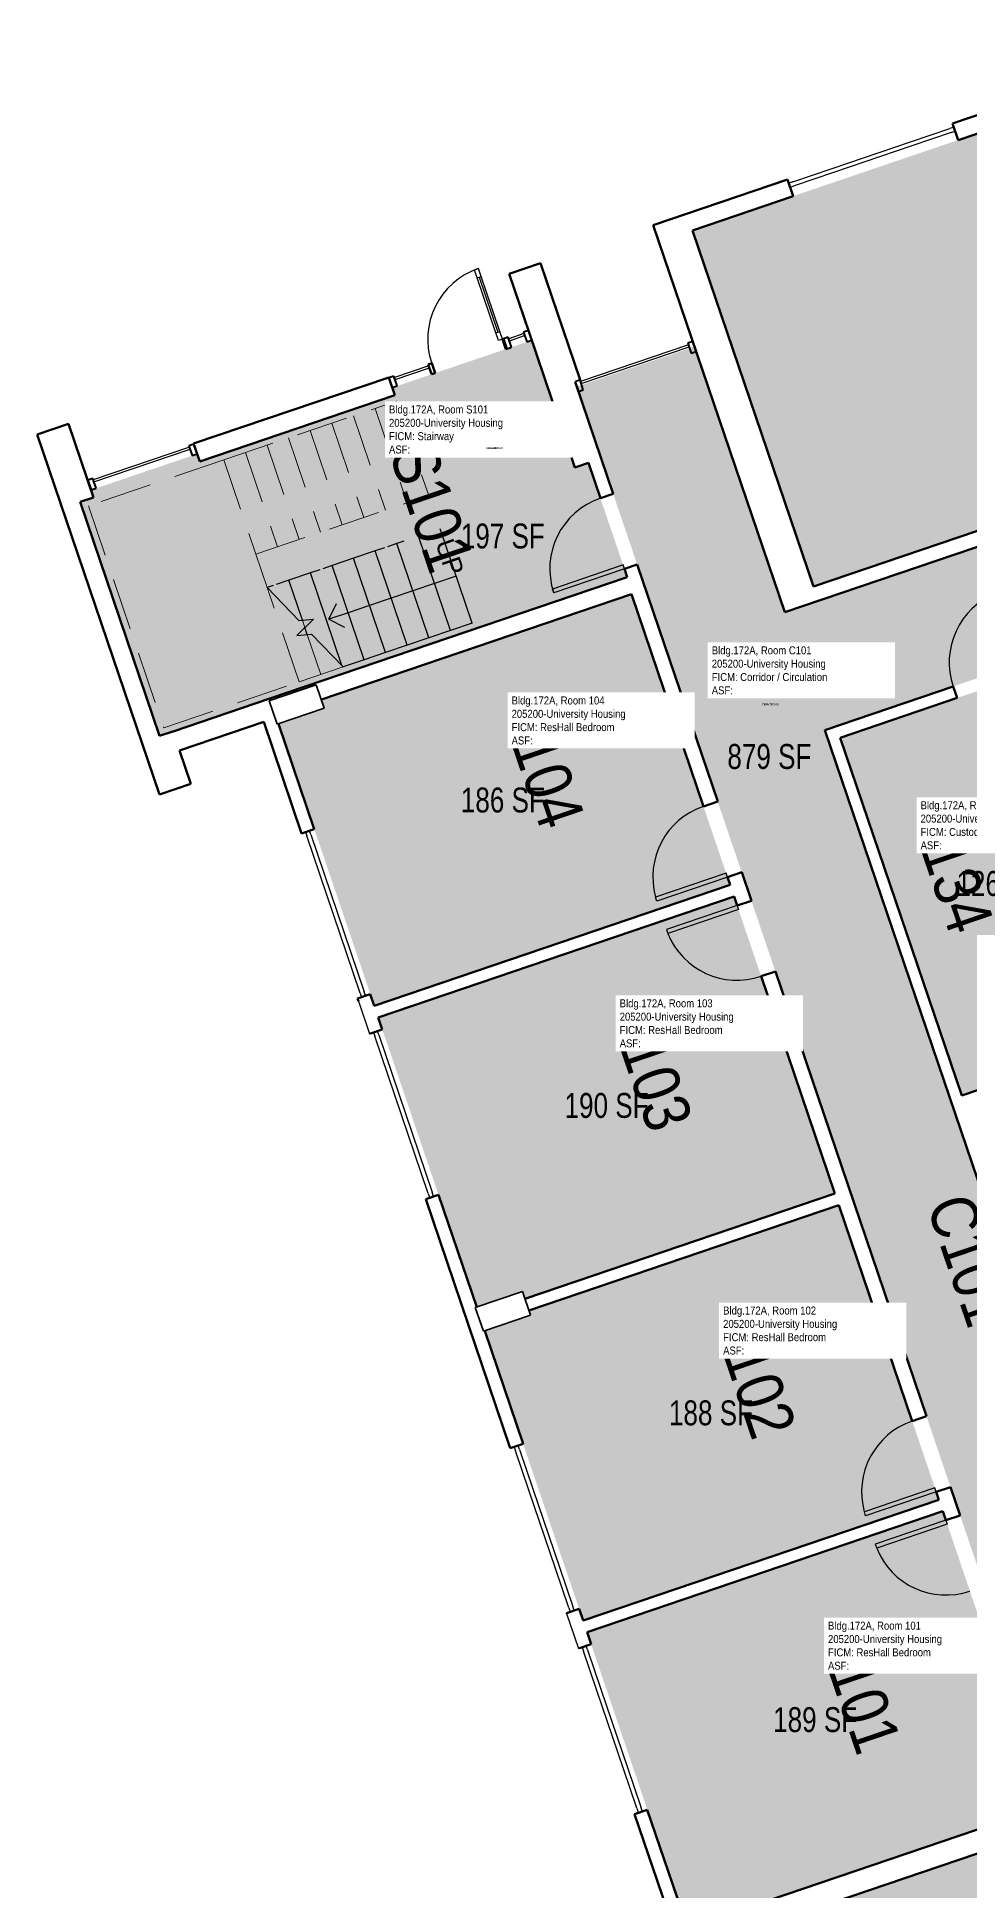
# Model space of a CAD drawing. Header units: inches. Extents: x 69231989 to 69233836, y 27661192 to 27663761.
# Drawn here: x 69231989 to 69232439, y 27662772 to 27663666 of the extents above; entities that cross this region are included whole.
import ezdxf
from ezdxf.enums import TextEntityAlignment as Align

# ---------------------------------------------------------------- set-up
doc = ezdxf.new("R2010")
doc.units = ezdxf.units.IN
doc.header["$LTSCALE"] = 100
doc.header["$MEASUREMENT"] = 0
doc.linetypes.add('DASHED2', pattern=[0.375, 0.25, -0.125])
for name, color, linetype in [('A-COLS', 5, 'CONTINUOUS'), ('A-DOOR', 2, 'CONTINUOUS'), ('A-FLOR', 3, 'CONTINUOUS'), ('A-GLAZ', 1, 'CONTINUOUS'), ('A-IDEN-RNUM', 7, 'CONTINUOUS'), ('A-IDEN-SNUM', 4, 'CONTINUOUS'), ('A-IDEN-VNUM', 4, 'CONTINUOUS'), ('A-WALL', 5, 'CONTINUOUS'), ('AREA-TEXT', 3, 'CONTINUOUS'), ('Rooms-Category-Color', 7, 'CONTINUOUS'), ('Rooms-College-Color', 7, 'CONTINUOUS'), ('Rooms-Department-Color', 7, 'CONTINUOUS'), ('Rooms-Division-Color', 7, 'CONTINUOUS'), ('Rooms-Information', 7, 'CONTINUOUS')]:
    doc.layers.add(name, color=color, linetype=linetype)
doc.styles.add('Arial', font='arial.ttf')
doc.styles.add('CP_AREA', font='arial.ttf', dxfattribs={"height": 15})
doc.styles.add('CP_ROOMSNUMBER', font='arial.ttf', dxfattribs={"height": 1})
doc.styles.add('CP_ROOMVNUMBER', font='arial.ttf', dxfattribs={"width": 0.85, "height": 0.075})

msp = doc.modelspace()

# ---------------------------------------------------------------- hatches: boundary and pattern name
at = {"layer": 'Rooms-Category-Color', "true_color": 0x728ef3}
for points in [[(69232363.13, 27663401.07), (69232637.43, 27663494.25), (69232579.09, 27663665.99), (69232304.79, 27663572.81)], [(69232275.4, 27663397.41), (69232125.91, 27663346.63), (69232127.34, 27663342.43), (69232105.27, 27663334.93), (69232151.44, 27663199), (69232323, 27663257.27)], [(69232153.33, 27663193.43), (69232200.8, 27663053.71), (69232222.87, 27663061.21), (69232224.06, 27663057.72), (69232373.54, 27663108.5), (69232324.89, 27663251.71)], [(69232375.43, 27663102.94), (69232225.95, 27663052.16), (69232226.73, 27663049.85), (69232204.66, 27663042.35), (69232252.12, 27662902.63), (69232423.68, 27662960.91)], [(69232324.53, 27662761.94), (69232474.02, 27662812.72), (69232459.18, 27662856.39), (69232458.22, 27662859.23), (69232425.57, 27662955.35), (69232254.01, 27662897.07), (69232301.47, 27662757.34), (69232323.55, 27662764.84)], [(69232498.87, 27662458.78), (69232496.94, 27662464.47), (69232499.31, 27662465.27), (69232577.13, 27662491.71), (69232565.09, 27662527.15), (69232639.65, 27662552.48), (69232609.41, 27662641.49), (69232722.33, 27662679.84), (69232765.42, 27662556.12), (69232765.55, 27662555.71), (69232828.05, 27662576.94), (69232827.87, 27662577.48), (69232798.84, 27662662.93), (69232797.65, 27662666.42), (69232786.39, 27662699.56), (69232757.28, 27662689.67), (69232693.99, 27662875.97), (69232614.99, 27662849.13), (69232614.64, 27662849.01), (69232564.75, 27662832.06), (69232543.68, 27662824.9), (69232541.19, 27662824.06), (69232540.35, 27662826.54), (69232536.71, 27662837.25), (69232529.29, 27662859.09), (69232528.45, 27662861.58), (69232523.81, 27662875.24), (69232471.14, 27662857.35), (69232488.52, 27662806.17), (69232328.03, 27662751.65), (69232303.24, 27662743.22), (69232410.1, 27662428.63)]]:
    msp.add_hatch(color=171, dxfattribs=at).paths.add_polyline_path(points)
at = {"layer": 'Rooms-Category-Color', "true_color": 0xadadad}
for points in [[(69232669.1, 27663640.2), (69232612.35, 27663620.92), (69232655.85, 27663492.86), (69232641.95, 27663488.13), (69232363.28, 27663393.47), (69232349.37, 27663388.74), (69232305.86, 27663516.8), (69232251.6, 27663498.37), (69232249.05, 27663497.5), (69232258.02, 27663471.11), (69232260.83, 27663462.83), (69232280.9, 27663403.77), (69232282.26, 27663399.74), (69232282.28, 27663399.68), (69232330.81, 27663256.83), (69232381.35, 27663108.05), (69232431.49, 27662960.46), (69232465.1, 27662861.51), (69232521.92, 27662880.8), (69232520.18, 27662885.93), (69232498.36, 27662950.16), (69232497.34, 27662953.15), (69232429.13, 27663153.94), (69232368.67, 27663331.93), (69232471.64, 27663366.91), (69232571.77, 27663400.92), (69232675.09, 27663436.02), (69232713.5, 27663322.96), (69232735.56, 27663258.04), (69232804.25, 27663055.82), (69232814.3, 27663026.24), (69232834.69, 27662966.21), (69232834.87, 27662965.67), (69232835.72, 27662963.19), (69232843.14, 27662941.35), (69232846.21, 27662932.3), (69232847.26, 27662929.22), (69232909.52, 27662745.94), (69232909.54, 27662745.88), (69232910.38, 27662743.4), (69232914.51, 27662731.25), (69232923.35, 27662705.23), (69232924.51, 27662701.79), (69232924.54, 27662701.73), (69232951.21, 27662623.2), (69232956.18, 27662608.59), (69232969.21, 27662613.01), (69233002.02, 27662624.16), (69233012.99, 27662627.89), (69233010.5, 27662635.23), (69233034.52, 27662643.39), (69232999.26, 27662747.19), (69232975.23, 27662739.03), (69232952.18, 27662806.9), (69232902.04, 27662954.49), (69232859.22, 27663080.54), (69232801.14, 27663251.51), (69232758.74, 27663376.32), (69232700.42, 27663548), (69232680.62, 27663606.3)], [(69232254.68, 27663460.74), (69232248.17, 27663458.52), (69232245.36, 27663466.81), (69232227.34, 27663519.83), (69232160.12, 27663496.99), (69232161.36, 27663493.32), (69232067.27, 27663461.36), (69232066.02, 27663465.03), (69232014.83, 27663447.64), (69232016.04, 27663444.09), (69232009.53, 27663441.88), (69232047.85, 27663329.08), (69232098.03, 27663346.13), (69232098.03, 27663346.13), (69232123.18, 27663354.68), (69232272.61, 27663405.44), (69232273.38, 27663405.7)], [(69232470.1, 27663360.18), (69232376.12, 27663328.26), (69232434.71, 27663155.77), (69232528.69, 27663187.7)]]:
    msp.add_hatch(color=253, dxfattribs=at).paths.add_polyline_path(points)
at = {"layer": 'Rooms-College-Color', "true_color": 0xadadad}
for points in [[(69232363.13, 27663401.07), (69232637.43, 27663494.25), (69232579.09, 27663665.99), (69232304.79, 27663572.81)], [(69232669.1, 27663640.2), (69232612.35, 27663620.92), (69232655.85, 27663492.86), (69232641.95, 27663488.13), (69232363.28, 27663393.47), (69232349.37, 27663388.74), (69232305.86, 27663516.8), (69232251.6, 27663498.37), (69232249.05, 27663497.5), (69232258.02, 27663471.11), (69232260.83, 27663462.83), (69232280.9, 27663403.77), (69232282.26, 27663399.74), (69232282.28, 27663399.68), (69232330.81, 27663256.83), (69232381.35, 27663108.05), (69232431.49, 27662960.46), (69232465.1, 27662861.51), (69232521.92, 27662880.8), (69232520.18, 27662885.93), (69232498.36, 27662950.16), (69232497.34, 27662953.15), (69232429.13, 27663153.94), (69232368.67, 27663331.93), (69232471.64, 27663366.91), (69232571.77, 27663400.92), (69232675.09, 27663436.02), (69232713.5, 27663322.96), (69232735.56, 27663258.04), (69232804.25, 27663055.82), (69232814.3, 27663026.24), (69232834.69, 27662966.21), (69232834.87, 27662965.67), (69232835.72, 27662963.19), (69232843.14, 27662941.35), (69232846.21, 27662932.3), (69232847.26, 27662929.22), (69232909.52, 27662745.94), (69232909.54, 27662745.88), (69232910.38, 27662743.4), (69232914.51, 27662731.25), (69232923.35, 27662705.23), (69232924.51, 27662701.79), (69232924.54, 27662701.73), (69232951.21, 27662623.2), (69232956.18, 27662608.59), (69232969.21, 27662613.01), (69233002.02, 27662624.16), (69233012.99, 27662627.89), (69233010.5, 27662635.23), (69233034.52, 27662643.39), (69232999.26, 27662747.19), (69232975.23, 27662739.03), (69232952.18, 27662806.9), (69232902.04, 27662954.49), (69232859.22, 27663080.54), (69232801.14, 27663251.51), (69232758.74, 27663376.32), (69232700.42, 27663548), (69232680.62, 27663606.3)], [(69232254.68, 27663460.74), (69232248.17, 27663458.52), (69232245.36, 27663466.81), (69232227.34, 27663519.83), (69232160.12, 27663496.99), (69232161.36, 27663493.32), (69232067.27, 27663461.36), (69232066.02, 27663465.03), (69232014.83, 27663447.64), (69232016.04, 27663444.09), (69232009.53, 27663441.88), (69232047.85, 27663329.08), (69232098.03, 27663346.13), (69232098.03, 27663346.13), (69232123.18, 27663354.68), (69232272.61, 27663405.44), (69232273.38, 27663405.7)], [(69232275.4, 27663397.41), (69232125.91, 27663346.63), (69232127.34, 27663342.43), (69232105.27, 27663334.93), (69232151.44, 27663199), (69232323, 27663257.27)], [(69232470.1, 27663360.18), (69232376.12, 27663328.26), (69232434.71, 27663155.77), (69232528.69, 27663187.7)], [(69232153.33, 27663193.43), (69232200.8, 27663053.71), (69232222.87, 27663061.21), (69232224.06, 27663057.72), (69232373.54, 27663108.5), (69232324.89, 27663251.71)], [(69232375.43, 27663102.94), (69232225.95, 27663052.16), (69232226.73, 27663049.85), (69232204.66, 27663042.35), (69232252.12, 27662902.63), (69232423.68, 27662960.91)], [(69232324.53, 27662761.94), (69232474.02, 27662812.72), (69232459.18, 27662856.39), (69232458.22, 27662859.23), (69232425.57, 27662955.35), (69232254.01, 27662897.07), (69232301.47, 27662757.34), (69232323.55, 27662764.84)], [(69232498.87, 27662458.78), (69232496.94, 27662464.47), (69232499.31, 27662465.27), (69232577.13, 27662491.71), (69232565.09, 27662527.15), (69232639.65, 27662552.48), (69232609.41, 27662641.49), (69232722.33, 27662679.84), (69232765.42, 27662556.12), (69232765.55, 27662555.71), (69232828.05, 27662576.94), (69232827.87, 27662577.48), (69232798.84, 27662662.93), (69232797.65, 27662666.42), (69232786.39, 27662699.56), (69232757.28, 27662689.67), (69232693.99, 27662875.97), (69232614.99, 27662849.13), (69232614.64, 27662849.01), (69232564.75, 27662832.06), (69232543.68, 27662824.9), (69232541.19, 27662824.06), (69232540.35, 27662826.54), (69232536.71, 27662837.25), (69232529.29, 27662859.09), (69232528.45, 27662861.58), (69232523.81, 27662875.24), (69232471.14, 27662857.35), (69232488.52, 27662806.17), (69232328.03, 27662751.65), (69232303.24, 27662743.22), (69232410.1, 27662428.63)]]:
    msp.add_hatch(color=253, dxfattribs=at).paths.add_polyline_path(points)
at = {"layer": 'Rooms-Department-Color', "true_color": 0x604aed}
for points in [[(69232363.13, 27663401.07), (69232637.43, 27663494.25), (69232579.09, 27663665.99), (69232304.79, 27663572.81)], [(69232275.4, 27663397.41), (69232125.91, 27663346.63), (69232127.34, 27663342.43), (69232105.27, 27663334.93), (69232151.44, 27663199), (69232323, 27663257.27)], [(69232153.33, 27663193.43), (69232200.8, 27663053.71), (69232222.87, 27663061.21), (69232224.06, 27663057.72), (69232373.54, 27663108.5), (69232324.89, 27663251.71)], [(69232375.43, 27663102.94), (69232225.95, 27663052.16), (69232226.73, 27663049.85), (69232204.66, 27663042.35), (69232252.12, 27662902.63), (69232423.68, 27662960.91)], [(69232324.53, 27662761.94), (69232474.02, 27662812.72), (69232459.18, 27662856.39), (69232458.22, 27662859.23), (69232425.57, 27662955.35), (69232254.01, 27662897.07), (69232301.47, 27662757.34), (69232323.55, 27662764.84)], [(69232498.87, 27662458.78), (69232496.94, 27662464.47), (69232499.31, 27662465.27), (69232577.13, 27662491.71), (69232565.09, 27662527.15), (69232639.65, 27662552.48), (69232609.41, 27662641.49), (69232722.33, 27662679.84), (69232765.42, 27662556.12), (69232765.55, 27662555.71), (69232828.05, 27662576.94), (69232827.87, 27662577.48), (69232798.84, 27662662.93), (69232797.65, 27662666.42), (69232786.39, 27662699.56), (69232757.28, 27662689.67), (69232693.99, 27662875.97), (69232614.99, 27662849.13), (69232614.64, 27662849.01), (69232564.75, 27662832.06), (69232543.68, 27662824.9), (69232541.19, 27662824.06), (69232540.35, 27662826.54), (69232536.71, 27662837.25), (69232529.29, 27662859.09), (69232528.45, 27662861.58), (69232523.81, 27662875.24), (69232471.14, 27662857.35), (69232488.52, 27662806.17), (69232328.03, 27662751.65), (69232303.24, 27662743.22), (69232410.1, 27662428.63)]]:
    msp.add_hatch(color=173, dxfattribs=at).paths.add_polyline_path(points)
at = {"layer": 'Rooms-Department-Color', "true_color": 0xacacac}
for points in [[(69232669.1, 27663640.2), (69232612.35, 27663620.92), (69232655.85, 27663492.86), (69232641.95, 27663488.13), (69232363.28, 27663393.47), (69232349.37, 27663388.74), (69232305.86, 27663516.8), (69232251.6, 27663498.37), (69232249.05, 27663497.5), (69232258.02, 27663471.11), (69232260.83, 27663462.83), (69232280.9, 27663403.77), (69232282.26, 27663399.74), (69232282.28, 27663399.68), (69232330.81, 27663256.83), (69232381.35, 27663108.05), (69232431.49, 27662960.46), (69232465.1, 27662861.51), (69232521.92, 27662880.8), (69232520.18, 27662885.93), (69232498.36, 27662950.16), (69232497.34, 27662953.15), (69232429.13, 27663153.94), (69232368.67, 27663331.93), (69232471.64, 27663366.91), (69232571.77, 27663400.92), (69232675.09, 27663436.02), (69232713.5, 27663322.96), (69232735.56, 27663258.04), (69232804.25, 27663055.82), (69232814.3, 27663026.24), (69232834.69, 27662966.21), (69232834.87, 27662965.67), (69232835.72, 27662963.19), (69232843.14, 27662941.35), (69232846.21, 27662932.3), (69232847.26, 27662929.22), (69232909.52, 27662745.94), (69232909.54, 27662745.88), (69232910.38, 27662743.4), (69232914.51, 27662731.25), (69232923.35, 27662705.23), (69232924.51, 27662701.79), (69232924.54, 27662701.73), (69232951.21, 27662623.2), (69232956.18, 27662608.59), (69232969.21, 27662613.01), (69233002.02, 27662624.16), (69233012.99, 27662627.89), (69233010.5, 27662635.23), (69233034.52, 27662643.39), (69232999.26, 27662747.19), (69232975.23, 27662739.03), (69232952.18, 27662806.9), (69232902.04, 27662954.49), (69232859.22, 27663080.54), (69232801.14, 27663251.51), (69232758.74, 27663376.32), (69232700.42, 27663548), (69232680.62, 27663606.3)], [(69232254.68, 27663460.74), (69232248.17, 27663458.52), (69232245.36, 27663466.81), (69232227.34, 27663519.83), (69232160.12, 27663496.99), (69232161.36, 27663493.32), (69232067.27, 27663461.36), (69232066.02, 27663465.03), (69232014.83, 27663447.64), (69232016.04, 27663444.09), (69232009.53, 27663441.88), (69232047.85, 27663329.08), (69232098.03, 27663346.13), (69232098.03, 27663346.13), (69232123.18, 27663354.68), (69232272.61, 27663405.44), (69232273.38, 27663405.7)], [(69232470.1, 27663360.18), (69232376.12, 27663328.26), (69232434.71, 27663155.77), (69232528.69, 27663187.7)]]:
    msp.add_hatch(color=253, dxfattribs=at).paths.add_polyline_path(points)
at = {"layer": 'Rooms-Division-Color', "true_color": 0x604aed}
for points in [[(69232363.13, 27663401.07), (69232637.43, 27663494.25), (69232579.09, 27663665.99), (69232304.79, 27663572.81)], [(69232275.4, 27663397.41), (69232125.91, 27663346.63), (69232127.34, 27663342.43), (69232105.27, 27663334.93), (69232151.44, 27663199), (69232323, 27663257.27)], [(69232153.33, 27663193.43), (69232200.8, 27663053.71), (69232222.87, 27663061.21), (69232224.06, 27663057.72), (69232373.54, 27663108.5), (69232324.89, 27663251.71)], [(69232375.43, 27663102.94), (69232225.95, 27663052.16), (69232226.73, 27663049.85), (69232204.66, 27663042.35), (69232252.12, 27662902.63), (69232423.68, 27662960.91)], [(69232324.53, 27662761.94), (69232474.02, 27662812.72), (69232459.18, 27662856.39), (69232458.22, 27662859.23), (69232425.57, 27662955.35), (69232254.01, 27662897.07), (69232301.47, 27662757.34), (69232323.55, 27662764.84)], [(69232498.87, 27662458.78), (69232496.94, 27662464.47), (69232499.31, 27662465.27), (69232577.13, 27662491.71), (69232565.09, 27662527.15), (69232639.65, 27662552.48), (69232609.41, 27662641.49), (69232722.33, 27662679.84), (69232765.42, 27662556.12), (69232765.55, 27662555.71), (69232828.05, 27662576.94), (69232827.87, 27662577.48), (69232798.84, 27662662.93), (69232797.65, 27662666.42), (69232786.39, 27662699.56), (69232757.28, 27662689.67), (69232693.99, 27662875.97), (69232614.99, 27662849.13), (69232614.64, 27662849.01), (69232564.75, 27662832.06), (69232543.68, 27662824.9), (69232541.19, 27662824.06), (69232540.35, 27662826.54), (69232536.71, 27662837.25), (69232529.29, 27662859.09), (69232528.45, 27662861.58), (69232523.81, 27662875.24), (69232471.14, 27662857.35), (69232488.52, 27662806.17), (69232328.03, 27662751.65), (69232303.24, 27662743.22), (69232410.1, 27662428.63)]]:
    msp.add_hatch(color=173, dxfattribs=at).paths.add_polyline_path(points)
at = {"layer": 'Rooms-Division-Color', "true_color": 0xadadad}
for points in [[(69232669.1, 27663640.2), (69232612.35, 27663620.92), (69232655.85, 27663492.86), (69232641.95, 27663488.13), (69232363.28, 27663393.47), (69232349.37, 27663388.74), (69232305.86, 27663516.8), (69232251.6, 27663498.37), (69232249.05, 27663497.5), (69232258.02, 27663471.11), (69232260.83, 27663462.83), (69232280.9, 27663403.77), (69232282.26, 27663399.74), (69232282.28, 27663399.68), (69232330.81, 27663256.83), (69232381.35, 27663108.05), (69232431.49, 27662960.46), (69232465.1, 27662861.51), (69232521.92, 27662880.8), (69232520.18, 27662885.93), (69232498.36, 27662950.16), (69232497.34, 27662953.15), (69232429.13, 27663153.94), (69232368.67, 27663331.93), (69232471.64, 27663366.91), (69232571.77, 27663400.92), (69232675.09, 27663436.02), (69232713.5, 27663322.96), (69232735.56, 27663258.04), (69232804.25, 27663055.82), (69232814.3, 27663026.24), (69232834.69, 27662966.21), (69232834.87, 27662965.67), (69232835.72, 27662963.19), (69232843.14, 27662941.35), (69232846.21, 27662932.3), (69232847.26, 27662929.22), (69232909.52, 27662745.94), (69232909.54, 27662745.88), (69232910.38, 27662743.4), (69232914.51, 27662731.25), (69232923.35, 27662705.23), (69232924.51, 27662701.79), (69232924.54, 27662701.73), (69232951.21, 27662623.2), (69232956.18, 27662608.59), (69232969.21, 27662613.01), (69233002.02, 27662624.16), (69233012.99, 27662627.89), (69233010.5, 27662635.23), (69233034.52, 27662643.39), (69232999.26, 27662747.19), (69232975.23, 27662739.03), (69232952.18, 27662806.9), (69232902.04, 27662954.49), (69232859.22, 27663080.54), (69232801.14, 27663251.51), (69232758.74, 27663376.32), (69232700.42, 27663548), (69232680.62, 27663606.3)], [(69232254.68, 27663460.74), (69232248.17, 27663458.52), (69232245.36, 27663466.81), (69232227.34, 27663519.83), (69232160.12, 27663496.99), (69232161.36, 27663493.32), (69232067.27, 27663461.36), (69232066.02, 27663465.03), (69232014.83, 27663447.64), (69232016.04, 27663444.09), (69232009.53, 27663441.88), (69232047.85, 27663329.08), (69232098.03, 27663346.13), (69232098.03, 27663346.13), (69232123.18, 27663354.68), (69232272.61, 27663405.44), (69232273.38, 27663405.7)], [(69232470.1, 27663360.18), (69232376.12, 27663328.26), (69232434.71, 27663155.77), (69232528.69, 27663187.7)]]:
    msp.add_hatch(color=253, dxfattribs=at).paths.add_polyline_path(points)

# ---------------------------------------------------------------- linework, layer by layer
at = {"layer": 'A-COLS', "lineweight": 35}
for p, q in [((69232100.76, 27663346.07), (69232123.48, 27663353.79)), ((69232123.48, 27663353.79), (69232127.34, 27663342.43)), ((69232104.62, 27663334.71), (69232100.76, 27663346.07)), ((69232127.34, 27663342.43), (69232104.62, 27663334.71)), ((69232200.15, 27663053.49), (69232222.87, 27663061.21)), ((69232204.01, 27663042.13), (69232200.15, 27663053.49)), ((69232222.87, 27663061.21), (69232226.73, 27663049.85)), ((69232226.73, 27663049.85), (69232204.01, 27663042.13))]:
    msp.add_line(p, q, dxfattribs=at)
at = {"layer": 'A-DOOR'}
for p, q in [((69232201.61, 27663554.39), (69232199.72, 27663553.75)), ((69232202.9, 27663550.6), (69232201.61, 27663554.39)), ((69232201, 27663549.96), (69232199.72, 27663553.75)), ((69232201, 27663549.96), (69232202.9, 27663550.6)), ((69232210.01, 27663523.45), (69232201, 27663549.96)), ((69232201.95, 27663550.28), (69232210.96, 27663523.77)), ((69232211.9, 27663524.09), (69232202.9, 27663550.6)), ((69232210.01, 27663523.45), (69232211.9, 27663524.09)), ((69232211.3, 27663519.66), (69232210.01, 27663523.45)), ((69232213.19, 27663520.3), (69232211.3, 27663519.66)), ((69232213.19, 27663520.3), (69232211.9, 27663524.09)), ((69232271.4, 27663411.5), (69232237.32, 27663399.92)), ((69232272.05, 27663409.61), (69232271.4, 27663411.5)), ((69232272.05, 27663409.61), (69232237.96, 27663398.03)), ((69232237.96, 27663398.03), (69232237.32, 27663399.92)), ((69232321.07, 27663262.96), (69232287.04, 27663251.39)), ((69232321.72, 27663261.06), (69232287.68, 27663249.5)), ((69232321.72, 27663261.06), (69232321.07, 27663262.96)), ((69232287.68, 27663249.5), (69232287.04, 27663251.39)), ((69232326.38, 27663247.33), (69232292.35, 27663235.77)), ((69232327.02, 27663245.44), (69232292.99, 27663233.88)), ((69232326.38, 27663247.33), (69232327.02, 27663245.44)), ((69232292.35, 27663235.77), (69232292.99, 27663233.88)), ((69232421.75, 27662966.59), (69232387.72, 27662955.03)), ((69232422.39, 27662964.7), (69232388.36, 27662953.13)), ((69232422.39, 27662964.7), (69232421.75, 27662966.59)), ((69232388.36, 27662953.13), (69232387.72, 27662955.03)), ((69232427.06, 27662950.97), (69232393.02, 27662939.4)), ((69232427.7, 27662949.07), (69232393.67, 27662937.51)), ((69232427.06, 27662950.97), (69232427.7, 27662949.07)), ((69232393.02, 27662939.4), (69232393.67, 27662937.51))]:
    msp.add_line(p, q, dxfattribs=at)
at = {"layer": 'A-DOOR', "lineweight": 25}
for centre, start, end in [((69232213.19, 27663520.3), 108.76281, 198.76281), ((69232272.05, 27663409.61), 108.76281, 198.76281), ((69232464.65, 27663364.54), 111.94755, 198.76281), ((69232321.72, 27663261.06), 108.76281, 195.57807), ((69232326.38, 27663247.33), 201.94755, 288.76281), ((69232422.39, 27662964.7), 108.76281, 195.57807), ((69232427.06, 27662950.97), 201.94755, 288.76281)]:
    msp.add_arc(centre, 36, start, end, dxfattribs=at)
at = {"layer": 'A-FLOR', "linetype": 'DASHED2', "lineweight": 5}
for p, q in [((69232078.89, 27663462.14), (69232162.21, 27663490.44)), ((69232141.38, 27663483.37), (69232156.82, 27663437.92)), ((69232151.79, 27663486.9), (69232167.23, 27663441.46)), ((69232162.21, 27663490.44), (69232177.65, 27663444.99)), ((69232120.55, 27663476.29), (69232135.99, 27663430.84)), ((69232130.96, 27663479.83), (69232146.4, 27663434.38)), ((69232089.3, 27663465.68), (69232104.74, 27663420.23)), ((69232099.72, 27663469.21), (69232115.16, 27663423.76)), ((69232110.13, 27663472.75), (69232125.57, 27663427.3)), ((69232078.89, 27663462.14), (69232013.55, 27663439.94)), ((69232078.89, 27663462.14), (69232094.33, 27663416.69)), ((69232013.55, 27663439.94), (69232049.9, 27663332.95)), ((69232094.33, 27663416.69), (69232177.65, 27663444.99)), ((69232099.79, 27663400.59), (69232094.33, 27663416.69)), ((69232115.23, 27663355.14), (69232099.79, 27663400.59)), ((69232117.96, 27663381.32), (69232116.75, 27663384.87)), ((69232125.65, 27663358.68), (69232119.08, 27663378.03)), ((69232136.43, 27663362.34), (69232115.23, 27663355.14)), ((69232136.06, 27663362.22), (69232135.8, 27663363)), ((69232049.9, 27663332.95), (69232115.23, 27663355.14))]:
    msp.add_line(p, q, dxfattribs=at)
at = {"layer": 'A-FLOR'}
for p, q in [((69232198.56, 27663383.45), (69232183.12, 27663428.9)), ((69232162.29, 27663421.82), (69232157.79, 27663420.29)), ((69232165.7, 27663422.98), (69232162.29, 27663421.82)), ((69232177.73, 27663376.37), (69232162.29, 27663421.82)), ((69232188.14, 27663379.91), (69232172.7, 27663425.36)), ((69232131.04, 27663411.21), (69232126.54, 27663409.68)), ((69232141.45, 27663414.75), (69232131.04, 27663411.21)), ((69232146.48, 27663365.76), (69232131.04, 27663411.21)), ((69232151.87, 27663418.28), (69232141.45, 27663414.75)), ((69232156.89, 27663369.3), (69232141.45, 27663414.75)), ((69232156.37, 27663419.81), (69232151.87, 27663418.28)), ((69232167.31, 27663372.83), (69232151.87, 27663418.28)), ((69232110.21, 27663404.13), (69232104.05, 27663402.04)), ((69232120.62, 27663407.67), (69232110.21, 27663404.13)), ((69232116.75, 27663384.87), (69232110.21, 27663404.13)), ((69232125.12, 27663409.2), (69232120.62, 27663407.67)), ((69232135.8, 27663363), (69232120.62, 27663407.67)), ((69232180.42, 27663402.64), (69232170.01, 27663399.1)), ((69232190.84, 27663406.17), (69232180.42, 27663402.64)), ((69232102.63, 27663401.56), (69232099.79, 27663400.59)), ((69232099.79, 27663400.59), (69232115, 27663384.72)), ((69232159.59, 27663395.56), (69232149.17, 27663392.02)), ((69232170.01, 27663399.1), (69232159.59, 27663395.56)), ((69232122.17, 27663385.36), (69232114.05, 27663377.58)), ((69232115, 27663384.72), (69232122.17, 27663385.36)), ((69232129.47, 27663385.33), (69232133.22, 27663392.94)), ((69232138.76, 27663388.48), (69232129.47, 27663385.33)), ((69232129.47, 27663385.33), (69232137.08, 27663381.58)), ((69232149.17, 27663392.02), (69232138.76, 27663388.48)), ((69232114.05, 27663377.58), (69232121.22, 27663378.22)), ((69232119.08, 27663378.03), (69232117.96, 27663381.32)), ((69232121.22, 27663378.22), (69232136.43, 27663362.34)), ((69232177.73, 27663376.37), (69232167.31, 27663372.83)), ((69232188.14, 27663379.91), (69232177.73, 27663376.37)), ((69232198.56, 27663383.45), (69232188.14, 27663379.91)), ((69232156.89, 27663369.3), (69232146.48, 27663365.76)), ((69232167.31, 27663372.83), (69232156.89, 27663369.3)), ((69232146.48, 27663365.76), (69232136.43, 27663362.34))]:
    msp.add_line(p, q, dxfattribs=at)
at = {"layer": 'A-GLAZ'}
for p, q in [((69232410.05, 27663615.43), (69232428.99, 27663621.87)), ((69232429.63, 27663619.97), (69232410.7, 27663613.54)), ((69232430.88, 27663622.51), (69232428.99, 27663621.87)), ((69232429.63, 27663619.97), (69232431.53, 27663620.61)), ((69232372.18, 27663602.57), (69232410.05, 27663615.43)), ((69232410.7, 27663613.54), (69232372.82, 27663600.67)), ((69232353.24, 27663596.13), (69232372.18, 27663602.57)), ((69232372.82, 27663600.67), (69232353.88, 27663594.24)), ((69232353.24, 27663596.13), (69232351.35, 27663595.49)), ((69232351.99, 27663593.6), (69232353.88, 27663594.24)), ((69232223.61, 27663523.05), (69232216.27, 27663520.56)), ((69232216.27, 27663520.56), (69232216.59, 27663519.61)), ((69232216.59, 27663519.61), (69232223.93, 27663522.1)), ((69232223.93, 27663522.1), (69232223.61, 27663523.05)), ((69232302.93, 27663517.66), (69232250.86, 27663499.97)), ((69232251.18, 27663499.02), (69232303.26, 27663516.71)), ((69232303.26, 27663516.71), (69232302.93, 27663517.66)), ((69232177.69, 27663507.45), (69232161.12, 27663501.82)), ((69232161.12, 27663501.82), (69232161.44, 27663500.87)), ((69232161.44, 27663500.87), (69232178.01, 27663506.5)), ((69232178.01, 27663506.5), (69232177.69, 27663507.45)), ((69232250.86, 27663499.97), (69232251.18, 27663499.02)), ((69232062.29, 27663468.25), (69232015.89, 27663452.49)), ((69232016.21, 27663451.54), (69232062.61, 27663467.3)), ((69232062.61, 27663467.3), (69232062.29, 27663468.25)), ((69232015.89, 27663452.49), (69232016.21, 27663451.54)), ((69232118.24, 27663282.77), (69232118.88, 27663280.87)), ((69232125.31, 27663261.93), (69232118.88, 27663280.87)), ((69232120.77, 27663281.51), (69232120.13, 27663283.41)), ((69232120.77, 27663281.51), (69232127.21, 27663262.58)), ((69232138.18, 27663224.06), (69232125.31, 27663261.93)), ((69232127.21, 27663262.58), (69232140.07, 27663224.7)), ((69232144.61, 27663205.12), (69232138.18, 27663224.06)), ((69232140.07, 27663224.7), (69232146.5, 27663205.77)), ((69232147.15, 27663203.87), (69232146.5, 27663205.77)), ((69232144.61, 27663205.12), (69232145.25, 27663203.23)), ((69232151.04, 27663186.19), (69232151.69, 27663184.29)), ((69232158.12, 27663165.35), (69232151.69, 27663184.29)), ((69232153.58, 27663184.94), (69232152.94, 27663186.83)), ((69232153.58, 27663184.94), (69232160.01, 27663166)), ((69232170.99, 27663127.48), (69232158.12, 27663165.35)), ((69232160.01, 27663166), (69232172.88, 27663128.12)), ((69232177.42, 27663108.54), (69232170.99, 27663127.48)), ((69232172.88, 27663128.12), (69232179.31, 27663109.19)), ((69232177.42, 27663108.54), (69232178.06, 27663106.65)), ((69232179.96, 27663107.29), (69232179.31, 27663109.19)), ((69232218.91, 27662986.4), (69232219.56, 27662984.51)), ((69232225.99, 27662965.57), (69232219.56, 27662984.51)), ((69232221.45, 27662985.15), (69232220.81, 27662987.04)), ((69232221.45, 27662985.15), (69232227.88, 27662966.21)), ((69232238.85, 27662927.69), (69232225.99, 27662965.57)), ((69232227.88, 27662966.21), (69232240.75, 27662928.34)), ((69232240.75, 27662928.34), (69232247.18, 27662909.4)), ((69232245.29, 27662908.76), (69232238.85, 27662927.69)), ((69232245.29, 27662908.76), (69232245.93, 27662906.86)), ((69232247.82, 27662907.51), (69232247.18, 27662909.4)), ((69232251.72, 27662889.82), (69232252.36, 27662887.93)), ((69232258.8, 27662868.99), (69232252.36, 27662887.93)), ((69232254.26, 27662888.57), (69232253.61, 27662890.46)), ((69232254.26, 27662888.57), (69232260.69, 27662869.63)), ((69232271.66, 27662831.11), (69232258.8, 27662868.99)), ((69232260.69, 27662869.63), (69232273.56, 27662831.76)), ((69232278.1, 27662812.18), (69232271.66, 27662831.11)), ((69232273.56, 27662831.76), (69232279.99, 27662812.82)), ((69232278.1, 27662812.18), (69232278.74, 27662810.28)), ((69232280.63, 27662810.93), (69232279.99, 27662812.82))]:
    msp.add_line(p, q, dxfattribs=at)
at = {"layer": 'A-GLAZ', "lineweight": 40, "extrusion": (0, 0, -1)}
for p, q in [((69232216.03, 27663521.27), (69232213.66, 27663520.46)), ((69232213.66, 27663520.46), (69232215.27, 27663515.73)), ((69232217.64, 27663516.53), (69232216.03, 27663521.27)), ((69232225.74, 27663524.56), (69232223.37, 27663523.76)), ((69232223.37, 27663523.76), (69232224.98, 27663519.03)), ((69232224.98, 27663519.03), (69232227.34, 27663519.83)), ((69232226.06, 27663523.62), (69232225.74, 27663524.56)), ((69232215.27, 27663515.73), (69232217.64, 27663516.53)), ((69232250.62, 27663500.68), (69232248.25, 27663499.87)), ((69232252.22, 27663495.94), (69232250.62, 27663500.68)), ((69232248.25, 27663499.87), (69232249.86, 27663495.14)), ((69232249.86, 27663495.14), (69232252.22, 27663495.94)), ((69232064.41, 27663469.76), (69232062.05, 27663468.96)), ((69232062.05, 27663468.96), (69232063.66, 27663464.22)), ((69232063.66, 27663464.22), (69232066.02, 27663465.03)), ((69232066.02, 27663465.03), (69232064.41, 27663469.76))]:
    msp.add_line(p, q, dxfattribs=at)
at = {"layer": 'A-GLAZ', "lineweight": 40}
for p, q in [((69232305.06, 27663519.17), (69232302.69, 27663518.37)), ((69232302.69, 27663518.37), (69232304.3, 27663513.63)), ((69232306.67, 27663514.44), (69232305.06, 27663519.17)), ((69232304.3, 27663513.63), (69232306.67, 27663514.44)), ((69232160.88, 27663502.53), (69232158.51, 27663501.73)), ((69232158.51, 27663501.73), (69232160.12, 27663496.99)), ((69232162.48, 27663497.8), (69232160.88, 27663502.53)), ((69232160.12, 27663496.99), (69232162.48, 27663497.8)), ((69232015.65, 27663453.2), (69232013.28, 27663452.39)), ((69232013.28, 27663452.39), (69232014.89, 27663447.66)), ((69232014.89, 27663447.66), (69232017.26, 27663448.46)), ((69232017.26, 27663448.46), (69232015.65, 27663453.2))]:
    msp.add_line(p, q, dxfattribs=at)
at = {"layer": 'A-WALL', "lineweight": 50}
for p, q in [((69232447.28, 27663630.19), (69232430.24, 27663624.4)), ((69232430.24, 27663624.4), (69232432.97, 27663616.35)), ((69232432.97, 27663616.35), (69232450.02, 27663622.14)), ((69232350.7, 27663597.38), (69232285.96, 27663575.39)), ((69232353.44, 27663589.34), (69232350.7, 27663597.38)), ((69232304.79, 27663572.81), (69232353.44, 27663589.34)), ((69232285.96, 27663575.39), (69232349.37, 27663388.74)), ((69232363.13, 27663401.07), (69232304.79, 27663572.81)), ((69232231.64, 27663556.94), (69232216.49, 27663551.79)), ((69232250.73, 27663500.72), (69232231.64, 27663556.94)), ((69232216.49, 27663551.79), (69232226.06, 27663523.62)), ((69232213.66, 27663520.46), (69232213.19, 27663520.3)), ((69232213.19, 27663520.3), (69232214.8, 27663515.57)), ((69232215.27, 27663515.73), (69232213.66, 27663520.46)), ((69232226.06, 27663523.62), (69232248.17, 27663458.52)), ((69232214.8, 27663515.57), (69232215.27, 27663515.73)), ((69232158.43, 27663501.96), (69232064.33, 27663470)), ((69232161.36, 27663493.32), (69232158.43, 27663501.96)), ((69232179.1, 27663508.72), (69232177.45, 27663508.16)), ((69232177.45, 27663508.16), (69232179.05, 27663503.43)), ((69232179.05, 27663503.43), (69232180.71, 27663503.99)), ((69232180.71, 27663503.99), (69232179.1, 27663508.72)), ((69232067.27, 27663461.36), (69232161.36, 27663493.32)), ((69232260.83, 27663462.83), (69232248.25, 27663499.87)), ((69232003.98, 27663479.6), (69231988.83, 27663474.45)), ((69231988.83, 27663474.45), (69232047.81, 27663300.82)), ((69232016.04, 27663444.09), (69232003.98, 27663479.6)), ((69232064.33, 27663470), (69232067.27, 27663461.36)), ((69232248.17, 27663458.52), (69232254.68, 27663460.74)), ((69232254.68, 27663460.74), (69232260.47, 27663443.69)), ((69232266.62, 27663445.78), (69232260.83, 27663462.83)), ((69232510.25, 27663451.05), (69232363.13, 27663401.07)), ((69232009.53, 27663441.88), (69232016.04, 27663444.09)), ((69232047.85, 27663329.08), (69232009.53, 27663441.88)), ((69232260.47, 27663443.69), (69232266.62, 27663445.78)), ((69232349.37, 27663388.74), (69232512.58, 27663444.19)), ((69232278.2, 27663411.7), (69232272.05, 27663409.61)), ((69232317, 27663297.48), (69232278.2, 27663411.7)), ((69232273.38, 27663405.7), (69232101.11, 27663347.18)), ((69232272.05, 27663409.61), (69232273.38, 27663405.7)), ((69232275.4, 27663397.41), (69232125.91, 27663346.63)), ((69232275.4, 27663397.41), (69232310.14, 27663295.15)), ((69232430.57, 27663352.96), (69232368.67, 27663331.93)), ((69232432.46, 27663347.4), (69232430.57, 27663352.96)), ((69232101.11, 27663347.18), (69232054.42, 27663331.31)), ((69232376.12, 27663328.26), (69232432.46, 27663347.4)), ((69232054.36, 27663331.29), (69232047.85, 27663329.08)), ((69232057.55, 27663322.08), (69232098.09, 27663335.85)), ((69232098.09, 27663335.85), (69232116.34, 27663282.12)), ((69232122.5, 27663284.21), (69232105.27, 27663334.93)), ((69232368.67, 27663331.93), (69232498.28, 27662950.4)), ((69232062.96, 27663305.97), (69232057.55, 27663322.08)), ((69232434.71, 27663155.77), (69232376.12, 27663328.26)), ((69232047.81, 27663300.82), (69232062.96, 27663305.97)), ((69232310.14, 27663295.15), (69232317, 27663297.48)), ((69232116.34, 27663282.12), (69232122.5, 27663284.21)), ((69232328.58, 27663263.39), (69232321.72, 27663261.06)), ((69232321.72, 27663261.06), (69232323, 27663257.27)), ((69232333.25, 27663249.66), (69232328.58, 27663263.39)), ((69232323, 27663257.27), (69232151.44, 27663199)), ((69232153.33, 27663193.43), (69232324.89, 27663251.71)), ((69232324.89, 27663251.71), (69232326.38, 27663247.33)), ((69232326.38, 27663247.33), (69232333.25, 27663249.66)), ((69232344.82, 27663215.58), (69232337.96, 27663213.25)), ((69232417.68, 27663001.11), (69232344.82, 27663215.58)), ((69232337.96, 27663213.25), (69232373.54, 27663108.5)), ((69232149.51, 27663204.68), (69232143.36, 27663202.59)), ((69232143.36, 27663202.59), (69232143.8, 27663201.28)), ((69232151.44, 27663199), (69232149.51, 27663204.68)), ((69232149.68, 27663185.72), (69232155.3, 27663187.63)), ((69232155.3, 27663187.63), (69232153.33, 27663193.43)), ((69232528.69, 27663187.7), (69232434.71, 27663155.77)), ((69232182.4, 27663107.86), (69232176.25, 27663105.77)), ((69232200.8, 27663053.71), (69232182.4, 27663107.86)), ((69232373.54, 27663108.5), (69232224.06, 27663057.72)), ((69232176.25, 27663105.77), (69232217.02, 27662985.76)), ((69232225.95, 27663052.16), (69232375.43, 27663102.94)), ((69232375.43, 27663102.94), (69232410.81, 27662998.78)), ((69232223.17, 27662987.85), (69232204.66, 27663042.35)), ((69232410.81, 27662998.78), (69232417.68, 27663001.11)), ((69232217.02, 27662985.76), (69232223.17, 27662987.85)), ((69232429.26, 27662967.03), (69232422.39, 27662964.7)), ((69232422.39, 27662964.7), (69232423.68, 27662960.91)), ((69232433.92, 27662953.3), (69232429.26, 27662967.03)), ((69232423.68, 27662960.91), (69232252.12, 27662902.63)), ((69232254.01, 27662897.07), (69232425.57, 27662955.35)), ((69232425.57, 27662955.35), (69232427.06, 27662950.97)), ((69232427.06, 27662950.97), (69232433.92, 27662953.3)), ((69232250.19, 27662908.31), (69232244.04, 27662906.22)), ((69232244.04, 27662906.22), (69232244.08, 27662906.09)), ((69232252.12, 27662902.63), (69232250.19, 27662908.31)), ((69232255.98, 27662891.27), (69232254.01, 27662897.07)), ((69232250.36, 27662889.36), (69232255.98, 27662891.27)), ((69232474.02, 27662812.72), (69232324.53, 27662761.94)), ((69232283.08, 27662811.49), (69232276.93, 27662809.4)), ((69232276.93, 27662809.4), (69232294.72, 27662757.03)), ((69232301.47, 27662757.34), (69232283.08, 27662811.49)), ((69232299.8, 27662742.06), (69232488.52, 27662806.17))]:
    msp.add_line(p, q, dxfattribs=at)
at = {"layer": 'A-WALL'}
for p, q in [((69232143.8, 27663201.28), (69232149.15, 27663185.54)), ((69232149.15, 27663185.54), (69232149.68, 27663185.72)), ((69232217.03, 27662985.71), (69232218.02, 27662986.04)), ((69232245.02, 27662906.56), (69232244.03, 27662906.23)), ((69232244.08, 27662906.09), (69232249.83, 27662889.18)), ((69232249.83, 27662889.18), (69232250.36, 27662889.36))]:
    msp.add_line(p, q, dxfattribs=at)

# ---------------------------------------------------------------- texts
at = {"layer": 'A-FLOR', "style": 'Arial'}
msp.add_text('UP', height=9, rotation=288.76281, dxfattribs=at).set_placement((69232180.78, 27663422.15))
at = {"layer": 'A-IDEN-RNUM', "style": 'CP_ROOMSNUMBER'}
for s, p in [('S101-00', (69232205.35, 27663467.43)), ('C101-00', (69232338.29, 27663343.79)), ('0104-00', (69232217.64, 27663324.92)), ('0103-00', (69232269.76, 27663178.93)), ('0102-00', (69232319.64, 27663030.84)), ('0101-00', (69232370.2, 27662878.91))]:
    msp.add_text(s, height=1, dxfattribs=at).set_placement(p)
at = {"layer": 'A-IDEN-SNUM', "style": 'CP_ROOMSNUMBER'}
for s, p in [('172AS10100', (69232205.35, 27663467.43)), ('172AC10100', (69232338.29, 27663343.79)), ('172A010400', (69232217.64, 27663324.92)), ('172A010300', (69232269.76, 27663178.93)), ('172A010200', (69232319.64, 27663030.84)), ('172A010100', (69232370.2, 27662878.91))]:
    msp.add_text(s, height=1, dxfattribs=at).set_placement(p)
at = {"layer": 'A-IDEN-VNUM', "style": 'CP_ROOMVNUMBER', "width": 0.85}
for s, p in [('S101', (69232158.53, 27663465.19)), ('104', (69232217.64, 27663324.92)), ('134', (69232414.84, 27663274.4)), ('103', (69232269.76, 27663178.93)), ('C101', (69232417.54, 27663103.01)), ('102', (69232319.64, 27663030.84)), ('101', (69232370.2, 27662878.91))]:
    msp.add_text(s, height=22.5, rotation=288.76281, dxfattribs=at).set_placement(p)
at = {"layer": 'AREA-TEXT', "style": 'CP_AREA', "width": 0.75}
for s, p in [('197 SF', (69232213.4, 27663425.48)), ('879 SF', (69232341.93, 27663319.19)), ('186 SF', (69232213.42, 27663298.2)), ('126 SF', (69232452.4, 27663257.98)), ('190 SF', (69232263.44, 27663150.97)), ('188 SF', (69232313.78, 27663002.78)), ('189 SF', (69232364.01, 27662854.9))]:
    msp.add_text(s, height=12, dxfattribs=at).set_placement(p, align=Align.MIDDLE_CENTER)

# ---------------------------------------------------------------- next in the draw order: texts
at = {"layer": 'Rooms-Information', "char_height": 3.8571, "width": 86.4, "attachment_point": 7, "style": 'CP_ROOMVNUMBER', "bg_fill": 3, "box_fill_scale": 1.5, "bg_fill_color": 256, "bg_fill_true_color": 13158600, "bg_fill_transparency": 0}
for s, insert in [('Bldg.172A, Room S101^M^J205200-University Housing^M^JFICM: Stairway^M^JASF: ', (69232158.53, 27663465.19)), ('Bldg.172A, Room C101^M^J205200-University Housing^M^JFICM: Corridor / Circulation^M^JASF: ', (69232314.15, 27663349.08)), ('Bldg.172A, Room 104^M^J205200-University Housing^M^JFICM: ResHall Bedroom^M^JASF: ', (69232217.64, 27663324.92)), ('Bldg.172A, Room 134^M^J205200-University Housing^M^JFICM: Custodial^M^JASF: ', (69232414.84, 27663274.4)), ('Bldg.172A, Room 103^M^J205200-University Housing^M^JFICM: ResHall Bedroom^M^JASF: ', (69232269.76, 27663178.93)), ('Bldg.172A, Room 102^M^J205200-University Housing^M^JFICM: ResHall Bedroom^M^JASF: ', (69232319.64, 27663030.84)), ('Bldg.172A, Room 101^M^J205200-University Housing^M^JFICM: ResHall Bedroom^M^JASF: ', (69232370.2, 27662878.91))]:
    msp.add_mtext(s, dxfattribs=dict(at, insert=insert))

doc.saveas('drawing.dxf')
